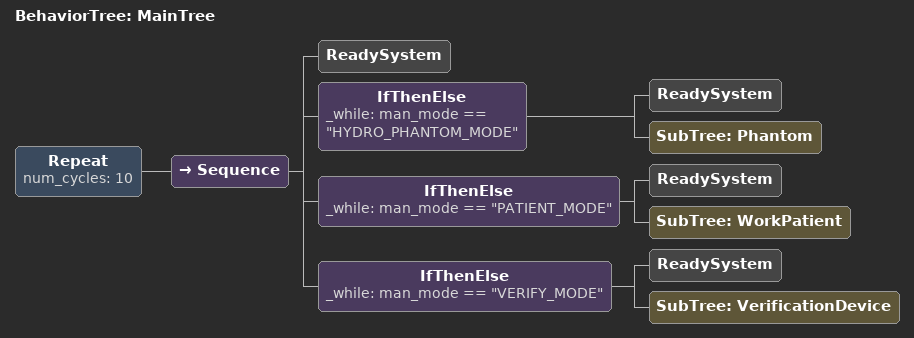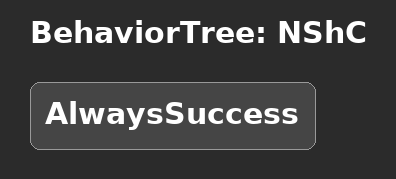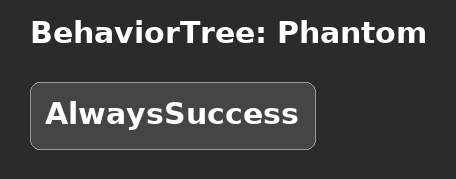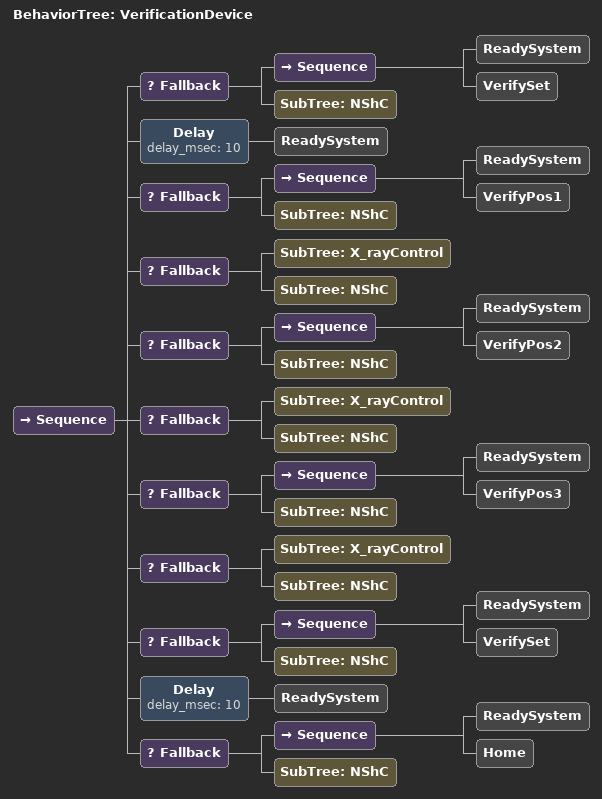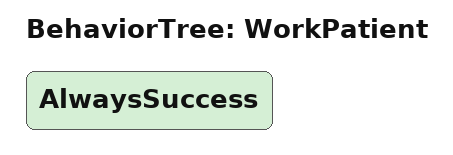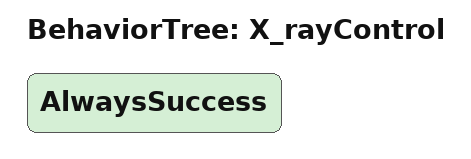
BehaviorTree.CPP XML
<?xml version="1.0" encoding="UTF-8"?>
<root BTCPP_format="4">
  <BehaviorTree ID="MainTree">
    <Repeat num_cycles="10">
      <Sequence>
        <ReadySystem/>
        <IfThenElse _while="man_mode == &quot;HYDRO_PHANTOM_MODE&quot;">
          <ReadySystem/>
          <SubTree ID="Phantom"/>
        </IfThenElse>
        <IfThenElse _while="man_mode == &quot;PATIENT_MODE&quot;&#10;">
          <ReadySystem/>
          <SubTree ID="WorkPatient"/>
        </IfThenElse>
        <IfThenElse _while="man_mode == &quot;VERIFY_MODE&quot;">
          <ReadySystem/>
          <SubTree ID="VerificationDevice"/>
        </IfThenElse>
      </Sequence>
    </Repeat>
  </BehaviorTree>

  <BehaviorTree ID="NShC">
    <AlwaysSuccess/>
  </BehaviorTree>

  <BehaviorTree ID="Phantom">
    <AlwaysSuccess/>
  </BehaviorTree>

  <BehaviorTree ID="VerificationDevice">
    <Sequence>
      <Fallback>
        <Sequence>
          <ReadySystem/>
          <VerifySet/>
        </Sequence>
        <SubTree ID="NShC"/>
      </Fallback>
      <Delay delay_msec="10">
        <ReadySystem/>
      </Delay>
      <Fallback>
        <Sequence>
          <ReadySystem/>
          <VerifyPos1/>
        </Sequence>
        <SubTree ID="NShC"/>
      </Fallback>
      <Fallback>
        <SubTree ID="X_rayControl"/>
        <SubTree ID="NShC"/>
      </Fallback>
      <Fallback>
        <Sequence>
          <ReadySystem/>
          <VerifyPos2/>
        </Sequence>
        <SubTree ID="NShC"/>
      </Fallback>
      <Fallback>
        <SubTree ID="X_rayControl"/>
        <SubTree ID="NShC"/>
      </Fallback>
      <Fallback>
        <Sequence>
          <ReadySystem/>
          <VerifyPos3/>
        </Sequence>
        <SubTree ID="NShC"/>
      </Fallback>
      <Fallback>
        <SubTree ID="X_rayControl"/>
        <SubTree ID="NShC"/>
      </Fallback>
      <Fallback>
        <Sequence>
          <ReadySystem/>
          <VerifySet/>
        </Sequence>
        <SubTree ID="NShC"/>
      </Fallback>
      <Delay delay_msec="10">
        <ReadySystem/>
      </Delay>
      <Fallback>
        <Sequence>
          <ReadySystem/>
          <Home/>
        </Sequence>
        <SubTree ID="NShC"/>
      </Fallback>
    </Sequence>
  </BehaviorTree>

  <BehaviorTree ID="WorkPatient">
    <AlwaysSuccess/>
  </BehaviorTree>

  <BehaviorTree ID="X_rayControl">
    <AlwaysSuccess/>
  </BehaviorTree>

</root>
